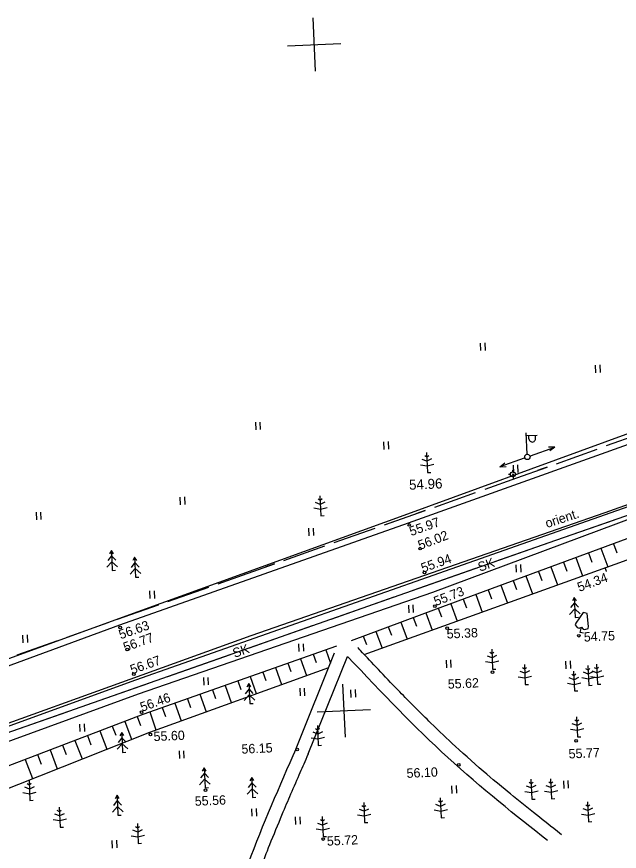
# Model space of a CAD drawing. Extents: x 641201 to 641534, y 6454747 to 6455194.
# Drawn here: x 641354.9 to 641400.1, y 6455100 to 6455162.6 of the extents above; entities that cross this region are included whole.
import ezdxf

# ---------------------------------------------------------------- set-up
doc = ezdxf.new("R2010")
doc.units = 0
for name, color, linetype in [('ALUSVORK', 7, 'Continuous'), ('ASFBET', 7, 'Continuous'), ('Default', 7, 'Continuous'), ('HALJASTUS', 7, 'Continuous'), ('HORISONTAALID', 7, 'Continuous'), ('KANAL', 7, 'Continuous'), ('KORGUSED', 7, 'Continuous'), ('KPKAABEL', 7, 'Continuous'), ('MAPGRID', 7, 'Continuous'), ('PINNAD', 7, 'Continuous'), ('POSTID', 7, 'Continuous'), ('PUUD', 7, 'Continuous'), ('VALLID', 7, 'Continuous'), ('VESI', 7, 'Continuous'), ('ZZYYTRASSID', 7, 'Continuous')]:
    doc.layers.add(name, color=color, linetype=linetype)

# ---------------------------------------------------------------- blocks, each defined once
blk = doc.blocks.new('LAT11')
at = {"layer": 'Default'}
for p, q in [((0, 25), (0, 225)), ((0, 200), (100, 200)), ((22.7, 167.9), (22.7, 200)), ((83.9, 167.9), (83.9, 200))]:
    blk.add_line(p, q, dxfattribs=at)
blk.add_circle((0, 0), 25, dxfattribs=at)
blk.add_arc((53.3, 167.9), 30.6, 180, 0, dxfattribs=at)
blk = doc.blocks.new('NOOLM')
at = {"layer": 'Default'}
for p, q in [((25, 0), (218.4, 0)), ((218.4, 0), (173.3, 15)), ((218.4, 0), (173.3, -14.8))]:
    blk.add_line(p, q, dxfattribs=at)
blk = doc.blocks.new('PK')
at = {"layer": 'Default'}
for p, q in [((0, 300), (-30, 250)), ((30, 250), (0, 300)), ((0, 300), (0, 0)), ((0, 130), (-80, 50)), ((0, 220), (-60, 150)), ((60, 150), (0, 220)), ((80, 50), (0, 130)), ((0, 0), (50, 0))]:
    blk.add_line(p, q, dxfattribs=at)
blk = doc.blocks.new('PM')
at = {"layer": 'Default'}
for p, q in [((0, 300), (0, 0)), ((0, 170), (-70, 200)), ((0, 230), (-30, 250)), ((30, 250), (0, 230)), ((70, 200), (0, 170)), ((-100, 120), (0, 100)), ((0, 100), (100, 120)), ((0, 0), (50, 0))]:
    blk.add_line(p, q, dxfattribs=at)
blk = doc.blocks.new('PI')
at = {"layer": 'Default'}
for p, q in [((-30, 300), (-100, 120)), ((30, 300), (-30, 300)), ((100, 120), (30, 300)), ((-100, 120), (-100, 90)), ((-100, 90), (-60, 60)), ((-60, 60), (-30, 60)), ((-30, 60), (0, 80)), ((0, 0), (0, 80)), ((0, 80), (30, 60)), ((50, 0), (0, 0)), ((30, 60), (60, 60)), ((60, 60), (100, 90)), ((100, 90), (100, 120))]:
    blk.add_line(p, q, dxfattribs=at)
blk = doc.blocks.new('SPUNKT')
at = {"layer": 'Default'}
for p, q in [((-37.5, 0), (-65, 0)), ((0, 37.5), (0, 65)), ((37.5, 0), (65, 0)), ((0, -37.5), (0, -65))]:
    blk.add_line(p, q, dxfattribs=at)
for radius in [37.5, 5]:
    blk.add_circle((0, 0), radius, dxfattribs=at)
blk = doc.blocks.new('HEIN')
at = {"layer": 'Default'}
for p, q in [((-23.4, 38), (-23.4, -38.1)), ((22.1, 38), (22.1, -38.1))]:
    blk.add_line(p, q, dxfattribs=at)
blk = doc.blocks.new('CROSS01')
at = {"layer": 'Default'}
for p, q in [((0, 400), (0, -400)), ((-400, 0), (400, 0))]:
    blk.add_line(p, q, dxfattribs=at)
blk = doc.blocks.new('_U65')
at = {"layer": 'KANAL'}
for p, q in [((11421.1, 3574.6), (11866.8, 3707.7)), ((10956.9, 3434.7), (11421.1, 3574.6)), ((10334.5, 3247.1), (10813.3, 3391.4)), ((9712.2, 3059.5), (10190.9, 3203.8)), ((9089.8, 2871.9), (9568.6, 3016.2)), ((8467.5, 2684.3), (8946.2, 2828.6)), ((7845.2, 2496.7), (8323.9, 2641)), ((7237.3, 2313.5), (7701.5, 2453.4))]:
    blk.add_line(p, q, dxfattribs=at)
at = {"layer": 'ZZYYTRASSID'}
blk.add_lwpolyline([(0, 0), (3.2, 102.8), (2251.8, 731.1), (6161.7, 1975.1), (7237.3, 2313.5), (11421.1, 3574.6), (15570.3, 4813.9), (20624, 6390)], dxfattribs=at)
at = {"layer": 'KANAL'}
for p in [(10841.5, 3363.3), (8974.5, 2800.6)]:
    blk.add_text('SK', height=70, rotation=16.77375, dxfattribs=at).set_placement(p)

msp = doc.modelspace()

# ---------------------------------------------------------------- linework, layer by layer
at = {"layer": 'ASFBET'}
for points in [[(641336.741, 6455108.111), (641362.559, 6455117.498), (641383.949, 6455125.245), (641414.112, 6455136.243), (641434.409, 6455143.608), (641460.547, 6455153.966), (641483.353, 6455161.805)], [(641484.177, 6455160.649), (641461.419, 6455152.193), (641434.636, 6455142.701), (641414.525, 6455135.465), (641384.251, 6455124.639), (641362.606, 6455116.991), (641336.888, 6455107.541), (641313.23, 6455098.632), (641303.722, 6455095.496)], [(641314.85, 6455094.718), (641338.351, 6455103.651), (641363.832, 6455112.899), (641385.695, 6455120.579), (641416.295, 6455131.35), (641436.119, 6455138.627), (641463.073, 6455148.503), (641485.902, 6455156.213)], [(641486.192, 6455155.216), (641463.479, 6455147.538), (641436.434, 6455137.721), (641416.517, 6455130.787), (641386.078, 6455119.447), (641363.992, 6455111.809), (641338.734, 6455102.602), (641315.332, 6455093.972), (641305.228, 6455089.904)]]:
    msp.add_lwpolyline(points, dxfattribs=at)
at = {"layer": 'HORISONTAALID'}
msp.add_open_spline([(641399.016, 6455121.293), (641399.048, 6455121.2), (641399.079, 6455121.107), (641399.111, 6455121.014)], degree=2, dxfattribs=at)
at = {"layer": 'KORGUSED'}
for centre in [(641384.337, 6455124.503), (641385.142, 6455122.731), (641385.471, 6455120.933), (641386.26, 6455118.41), (641362.647, 6455116.825), (641387.176, 6455116.767), (641397.057, 6455116.204), (641363.174, 6455115.172), (641363.679, 6455113.313), (641390.574, 6455113.472), (641364.263, 6455110.477), (641364.916, 6455108.794), (641396.842, 6455108.319), (641375.917, 6455107.663), (641388.04, 6455106.527), (641369.055, 6455104.618), (641377.868, 6455100.959)]:
    msp.add_circle(centre, 0.1, dxfattribs=at)
at = {"layer": 'KPKAABEL'}
for p, q in [((641399.132, 6455130.454), (641402.188, 6455131.558)), ((641395.37, 6455129.096), (641398.426, 6455130.199)), ((641392.409, 6455128.026), (641394.665, 6455128.841)), ((641394.665, 6455128.841), (641394.312, 6455128.713)), ((641394.312, 6455128.713), (641393.959, 6455128.586)), ((641390.014, 6455127.18), (641392.409, 6455128.026)), ((641390.014, 6455127.18), (641390.368, 6455127.305)), ((641390.368, 6455127.305), (641390.721, 6455127.43)), ((641386.244, 6455125.846), (641389.307, 6455126.93)), ((641382.473, 6455124.513), (641385.537, 6455125.596)), ((641385.183, 6455125.471), (641384.83, 6455125.346)), ((641385.537, 6455125.596), (641385.183, 6455125.471)), ((641382.473, 6455124.513), (641382.826, 6455124.638)), ((641382.826, 6455124.638), (641383.18, 6455124.763)), ((641378.702, 6455123.179), (641381.766, 6455124.263)), ((641374.931, 6455121.846), (641377.995, 6455122.929)), ((641371.83, 6455120.749), (641374.224, 6455121.596)), ((641373.871, 6455121.471), (641373.517, 6455121.346)), ((641374.224, 6455121.596), (641373.871, 6455121.471)), ((641369.998, 6455120.101), (641371.83, 6455120.749)), ((641369.998, 6455120.101), (641370.352, 6455120.226)), ((641370.352, 6455120.226), (641370.705, 6455120.351)), ((641366.227, 6455118.768), (641369.291, 6455119.851)), ((641362.456, 6455117.435), (641365.52, 6455118.518)), ((641365.167, 6455118.393), (641364.813, 6455118.268)), ((641365.52, 6455118.518), (641365.167, 6455118.393)), ((641362.81, 6455117.56), (641363.163, 6455117.685)), ((641358.686, 6455116.101), (641361.749, 6455117.185)), ((641362.456, 6455117.435), (641362.81, 6455117.56)), ((641354.915, 6455114.768), (641357.979, 6455115.851))]:
    msp.add_line(p, q, dxfattribs=at)
at = {"layer": 'PINNAD'}
for points in [[(641375.84, 6455107.736), (641378.736, 6455114.909)], [(641376.756, 6455107.333), (641379.711, 6455114.653)]]:
    msp.add_lwpolyline(points, dxfattribs=at)
for points in [[(641395.749, 6455101.283), (641394.895, 6455101.961), (641394.042, 6455102.636), (641391.782, 6455104.45), (641390.387, 6455105.596), (641387.576, 6455108.075), (641386.164, 6455109.427), (641383.391, 6455112.214), (641382.03, 6455113.647), (641380.603, 6455115.164), (641380.535, 6455115.236), (641380.466, 6455115.309)], [(641394.697, 6455100.842), (641392.398, 6455102.664), (641387.072, 6455106.891), (641382.37, 6455111.824), (641379.711, 6455114.653)], [(641375.84, 6455107.736), (641374.586, 6455104.888), (641372.08, 6455099.198), (641370.263, 6455093.252), (641369.433, 6455090.259)], [(641376.756, 6455107.333), (641376.48, 6455106.707), (641376.205, 6455106.082), (641375.385, 6455104.207), (641374.848, 6455102.958), (641373.766, 6455100.321), (641373.23, 6455098.933), (641372.239, 6455096.124), (641371.779, 6455094.703), (641371.092, 6455092.435), (641370.847, 6455091.595), (641370.609, 6455090.751)]]:
    msp.add_open_spline(points, degree=3, dxfattribs=at)
at = {"layer": 'VALLID'}
for p, q in [((641398.705, 6455122.756), (641399.218, 6455121.365)), ((641399.643, 6455123.102), (641399.901, 6455122.403)), ((641396.829, 6455122.064), (641397.337, 6455120.687)), ((641397.767, 6455122.41), (641398.022, 6455121.718)), ((641394.952, 6455121.372), (641395.455, 6455120.008)), ((641395.891, 6455121.718), (641396.143, 6455121.033)), ((641394.014, 6455121.026), (641394.265, 6455120.347)), ((641392.138, 6455120.334), (641392.386, 6455119.662)), ((641393.076, 6455120.68), (641393.574, 6455119.33)), ((641390.262, 6455119.641), (641390.507, 6455118.977)), ((641391.2, 6455119.987), (641391.693, 6455118.652)), ((641388.386, 6455118.949), (641388.628, 6455118.292)), ((641389.324, 6455119.295), (641389.812, 6455117.973)), ((641386.51, 6455118.257), (641386.75, 6455117.606)), ((641387.448, 6455118.603), (641387.93, 6455117.295)), ((641385.572, 6455117.909), (641386.052, 6455116.617)), ((641383.697, 6455117.214), (641384.17, 6455115.939)), ((641384.635, 6455117.562), (641384.873, 6455116.92)), ((641381.822, 6455116.518), (641382.289, 6455115.26)), ((641382.76, 6455116.866), (641382.995, 6455116.233)), ((641380.885, 6455116.171), (641381.117, 6455115.546)), ((641378.067, 6455115.142), (641378.423, 6455114.133)), ((641376.181, 6455114.476), (641376.626, 6455113.218)), ((641377.124, 6455114.809), (641377.345, 6455114.183)), ((641375.238, 6455114.143), (641375.462, 6455113.511)), ((641373.353, 6455113.478), (641373.578, 6455112.839)), ((641374.296, 6455113.81), (641374.744, 6455112.539)), ((641371.467, 6455112.812), (641371.695, 6455112.167)), ((641372.41, 6455113.145), (641372.863, 6455111.861)), ((641369.581, 6455112.146), (641369.811, 6455111.495)), ((641370.524, 6455112.479), (641370.982, 6455111.182)), ((641367.695, 6455111.481), (641367.928, 6455110.823)), ((641368.638, 6455111.814), (641369.101, 6455110.504)), ((641365.81, 6455110.815), (641366.044, 6455110.151)), ((641366.752, 6455111.148), (641367.219, 6455109.825)), ((641363.928, 6455110.138), (641364.182, 6455109.472)), ((641364.867, 6455110.482), (641365.338, 6455109.147)), ((641362.994, 6455109.781), (641363.507, 6455108.437)), ((641361.126, 6455109.067), (641361.648, 6455107.7)), ((641362.06, 6455109.424), (641362.319, 6455108.746)), ((641359.258, 6455108.354), (641359.789, 6455106.963)), ((641360.192, 6455108.711), (641360.455, 6455108.021)), ((641357.389, 6455107.64), (641357.93, 6455106.225)), ((641358.324, 6455107.997), (641358.592, 6455107.296)), ((641356.455, 6455107.284), (641356.728, 6455106.57)), ((641355.521, 6455106.927), (641356.071, 6455105.488))]:
    msp.add_line(p, q, dxfattribs=at)
for points in [[(641380.011, 6455115.847), (641386.368, 6455118.205), (641417.081, 6455129.536), (641436.786, 6455135.972), (641464.277, 6455145.861), (641487.307, 6455154.099)], [(641380.963, 6455114.782), (641400.413, 6455121.796), (641405.055, 6455123.527), (641417.428, 6455128.371), (641437.196, 6455134.807), (641464.472, 6455144.403), (641484.605, 6455152.131)], [(641315.332, 6455093.972), (641339.534, 6455100.821), (641364.384, 6455110.312), (641378.899, 6455115.435)], [(641318.413, 6455092.755), (641340.231, 6455099.206), (641364.878, 6455108.981), (641378.297, 6455113.82)]]:
    msp.add_lwpolyline(points, dxfattribs=at)
at = {"layer": 'VESI'}
msp.add_lwpolyline([(641279.883, 6455081.945), (641279.609, 6455085.193), (641308.401, 6455092.817), (641322.261, 6455097.751), (641343.071, 6455105.622), (641372.469, 6455116.21), (641399.036, 6455125.432), (641425.815, 6455134.991), (641448.261, 6455143.232), (641484.575, 6455155.977), (641498.077, 6455161.507)], dxfattribs=at)

# ---------------------------------------------------------------- block references
at = {"layer": 'ALUSVORK', "xscale": 0.004999499296628424, "yscale": 0.004999499296628424, "rotation": 2.564044299897446}
msp.add_blockref('SPUNKT', (641392.108, 6455128.302), dxfattribs=at)
at = {"layer": 'HALJASTUS', "xscale": 0.0074992489449426354, "yscale": 0.007499248944942637, "rotation": 2.5640442998974464}
for p in [(641389.851, 6455137.869), (641398.466, 6455136.212), (641372.983, 6455131.929), (641382.591, 6455130.463), (641392.305, 6455128.71), (641367.325, 6455126.313), (641356.532, 6455125.18), (641376.971, 6455123.983), (641392.516, 6455121.251), (641365.037, 6455119.278), (641384.46, 6455118.215), (641355.521, 6455115.968), (641376.216, 6455115.311), (641387.277, 6455114.095), (641396.25, 6455114.02), (641369.082, 6455112.788), (641376.302, 6455111.982), (641380.124, 6455111.868), (641359.786, 6455109.301), (641367.256, 6455107.287), (641396.079, 6455105.05), (641387.698, 6455104.674), (641372.698, 6455102.954), (641375.97, 6455102.338), (641362.213, 6455100.577)]:
    msp.add_blockref('HEIN', p, dxfattribs=at)
at = {"layer": 'KANAL', "xscale": 0.009998998593256848, "yscale": 0.009998998593256848, "rotation": 2.564044299897446}
msp.add_blockref('_U65', (641282.837, 6455082.546), dxfattribs=at)
at = {"layer": 'MAPGRID', "xscale": 0.004999499296628424, "yscale": 0.004999499296628424, "rotation": 2.564044299897446}
for p in [(641377.191, 6455160.525), (641379.427, 6455110.58)]:
    msp.add_blockref('CROSS01', p, dxfattribs=at)
at = {"layer": 'POSTID'}
for name, xscale, yscale, rotation in [('LAT11', 0.007999198874605479, 0.00799919887460548, 2.564044299897446), ('NOOLM', 0.00999899859325685, 0.009998998593256848, 19.717483222802226), ('NOOLM', 0.00999899859325685, 0.009998998593256845, -160.12080478653775)]:
    msp.add_blockref(name, (641393.191, 6455129.607), dxfattribs=dict(at, xscale=xscale, yscale=yscale, rotation=rotation))
at = {"layer": 'PUUD'}
for name, p, xscale, yscale, rotation in [('PM', (641385.701, 6455128.437), 0.004999499296628424, 0.004999499296628424, 2.564044299897446), ('PM', (641377.7, 6455125.201), 0.004999499296628424, 0.004999499296628424, 2.564044299897446), ('PK', (641362.056, 6455121.097), 0.004999499296628424, 0.004999499296628424, 2.564044299897446), ('PK', (641363.801, 6455120.59), 0.004999499296628424, 0.004999499296628424, 2.564044299897446), ('PK', (641396.771, 6455117.569), 0.004999499296628424, 0.004999499296628424, 2.564044299897446), ('PI', (641397.147, 6455116.445), 0.004999499296628425, 0.004999499296628425, -14.64065172885258), ('PM', (641390.583, 6455113.691), 0.004999499296628424, 0.004999499296628424, 2.564044299897446), ('PM', (641393.035, 6455112.542), 0.004999499296628424, 0.004999499296628424, 2.564044299897446), ('PM', (641397.791, 6455112.48), 0.004999499296628424, 0.004999499296628424, 2.564044299897446), ('PM', (641398.444, 6455112.56), 0.004999499296628424, 0.004999499296628424, 2.564044299897446), ('PM', (641396.727, 6455112.056), 0.004999499296628424, 0.004999499296628424, 2.564044299897446), ('PK', (641372.364, 6455111.111), 0.004999499296628424, 0.004999499296628424, 2.564044299897446), ('PM', (641396.953, 6455108.618), 0.004999499296628424, 0.004999499296628424, 2.564044299897446), ('PM', (641377.51, 6455107.979), 0.004999499296628424, 0.004999499296628424, 2.564044299897446), ('PK', (641362.836, 6455107.452), 0.004999499296628424, 0.004999499296628424, 2.564044299897446), ('PK', (641369.014, 6455104.8), 0.004999499296628424, 0.004999499296628424, 2.564044299897446), ('PM', (641355.888, 6455103.858), 0.004999499296628424, 0.004999499296628424, 2.564044299897446), ('PK', (641372.582, 6455104.08), 0.004999499296628424, 0.004999499296628424, 2.564044299897446), ('PM', (641393.525, 6455103.946), 0.004999499296628424, 0.004999499296628424, 2.564044299897446), ('PM', (641395.001, 6455103.974), 0.004999499296628424, 0.004999499296628424, 2.564044299897446), ('PK', (641362.482, 6455102.74), 0.004999499296628424, 0.004999499296628424, 2.564044299897446), ('PM', (641386.726, 6455102.558), 0.004999499296628424, 0.004999499296628424, 2.564044299897446), ('PM', (641358.142, 6455101.842), 0.004999499296628424, 0.004999499296628424, 2.564044299897446), ('PM', (641380.983, 6455102.192), 0.004999499296628424, 0.004999499296628424, 2.564044299897446), ('PM', (641397.771, 6455102.248), 0.004999499296628424, 0.004999499296628424, 2.564044299897446), ('PM', (641377.873, 6455101.143), 0.004999499296628424, 0.004999499296628424, 2.564044299897446), ('PM', (641364.007, 6455100.628), 0.004999499296628424, 0.004999499296628424, 2.564044299897446)]:
    msp.add_blockref(name, p, dxfattribs=dict(at, xscale=xscale, yscale=yscale, rotation=rotation))

# ---------------------------------------------------------------- texts
at = {"layer": 'KORGUSED'}
for s, height, rotation, p in [('54.96', 0.7499, 2.56404, (641384.331, 6455127.139)), (' 55.97', 0.6999, 19.29395, (641384.235, 6455123.581)), (' 56.02', 0.6999, 20.87875, (641384.902, 6455122.536)), (' 55.94', 0.6999, 19.24481, (641385.111, 6455120.84)), (' 54.34', 0.6999, 20.22771, (641396.847, 6455119.391)), (' 55.73', 0.6999, 21.04964, (641386.092, 6455118.329)), (' 56.63', 0.6999, 19.30339, (641362.449, 6455115.842)), (' 56.77', 0.6999, 20.09151, (641362.791, 6455114.896)), (' 55.38', 0.6999, 2.56404, (641386.895, 6455115.975)), (' 54.75', 0.6999, 2.56404, (641397.178, 6455115.746)), (' 56.67', 0.6999, 19.18873, (641363.3, 6455113.221)), (' 55.62', 0.6999, 2.56404, (641386.974, 6455112.214)), (' 56.46', 0.6999, 19.79204, (641364.053, 6455110.406)), (' 55.60', 0.6999, 2.56404, (641364.909, 6455108.282)), (' 56.15', 0.6999, 2.56404, (641371.499, 6455107.343)), (' 55.77', 0.6999, 2.56404, (641396.041, 6455106.981)), (' 56.10', 0.6999, 2.56404, (641383.887, 6455105.527)), (' 55.56', 0.6999, 2.56404, (641367.999, 6455103.432)), (' 55.72', 0.6999, 2.56404, (641377.905, 6455100.444))]:
    msp.add_text(s, height=height, rotation=rotation, dxfattribs=at).set_placement(p)
at = {"layer": 'VESI'}
msp.add_text('orient.', height=0.6999, rotation=18.07696, dxfattribs=at).set_placement((641394.664, 6455124.271))

doc.saveas('drawing.dxf')
